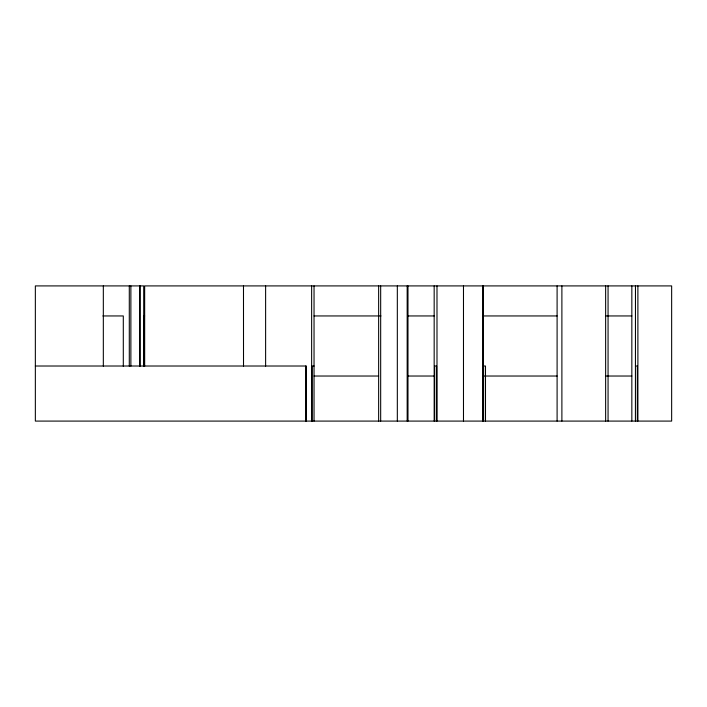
<?xml version="1.0" encoding="UTF-8"?>
<svg xmlns="http://www.w3.org/2000/svg" width="707" height="707" viewBox="0 0 707 707"><rect width="100%" height="100%" fill="white"/><g stroke="black" fill="none" stroke-linecap="round" stroke-linejoin="round"><path stroke-width="1.06" d="M130.875 366.138L130.875 285.911M102.869 315.949L123.301 315.949L123.301 366.332M144.661 315.949L143.662 315.949L143.662 366.332M314.041 315.949L378.643 315.949M378.855 315.949L380.993 315.949M407.983 315.949L434.169 315.949M483.067 315.949L557.098 315.949M605.643 315.949L631.837 315.949M35.35 366.014L306.343 366.014L306.343 421.089M314.111 366.014L312.202 366.014L312.202 421.089M635.425 366.014L637.325 366.014L637.325 421.089M314.041 376.027L378.643 376.027M407.983 376.027L434.169 376.027M483.067 376.027L557.098 376.027M605.643 376.027L631.837 376.027M637.891 285.911L637.891 421.089M635.469 285.911L635.425 421.089M631.837 285.911L631.837 421.089M608.064 285.911L608.064 421.089M605.643 285.911L605.643 421.089M561.888 285.911L561.888 421.089M557.098 285.911L557.098 421.089M485.488 421.089L485.488 366.014L483.579 366.014L483.579 421.089M483.067 285.911L483.067 421.089M483.014 285.911L483.014 421.089M463.483 285.911L463.483 421.089M436.988 285.911L436.988 421.089M436.581 421.089L436.581 366.014L434.672 366.014L434.672 421.089M434.169 285.911L434.169 421.089M407.983 285.911L407.983 421.089M407.17 285.911L407.17 421.089M397.325 285.911L397.325 421.089M380.675 285.911L380.675 421.089M378.643 285.911L378.643 421.089M314.041 285.911L314.041 421.089M311.637 285.911L311.637 421.089M305.733 366.014L305.733 421.089M265.62 285.911L265.62 366.138M243.491 285.911L243.517 366.138M144.661 366.332L144.661 285.911L671.65 285.911L671.65 421.089L35.35 421.089L35.35 285.911L143.715 285.911L143.715 366.138M140.11 285.911L140.11 366.138M139.703 285.911L139.703 366.138M129.293 285.911L129.293 366.138M103.328 285.911L103.328 366.138"/></g></svg>
